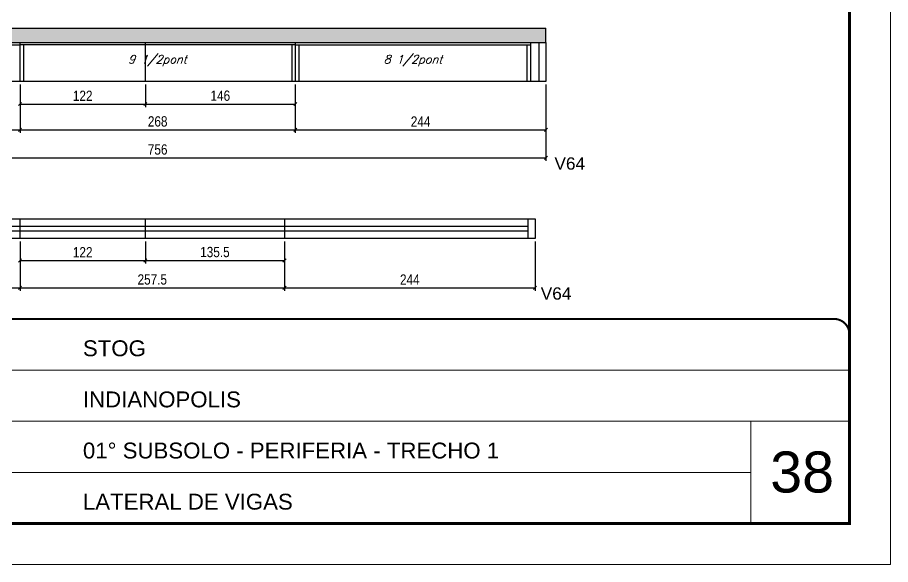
# Model space of a CAD drawing. Extents: x 0 to 6325, y 5574 to 19307.
# Drawn here: x 2220 to 3070, y 6723 to 7256 of the extents above; entities that cross this region are included whole.
import ezdxf

# ---------------------------------------------------------------- set-up
doc = ezdxf.new("R2010")
doc.units = 0
doc.linetypes.add('CONTINUO', pattern=[0])
doc.linetypes.add('DASHED', pattern=[0.75, 0.5, -0.25])
for name, color, linetype in [('1', 1, 'Continuous'), ('5', 5, 'Continuous'), ('COTA', 241, 'Continuous'), ('Painéis', 200, 'Continuous'), ('SARR_2.2x7', 40, 'Continuous'), ('SARR_3.5x7', 81, 'Continuous'), ('texto', 7, 'Continuous')]:
    doc.layers.add(name, color=color, linetype=linetype)
for name, color, linetype, lineweight in [('CARIMBO', 255, 'Continuous', 9), ('Folhas', 255, 'Continuous', 9), ('SARRAFO DE PRESSAO', 251, 'DASHED', 9)]:
    doc.layers.add(name, color=color, linetype=linetype, lineweight=lineweight)
doc.styles.add('arial', font='arial.ttf')
doc.styles.add('COTA TECNICA', font='techl___.ttf', dxfattribs={"height": 10})
doc.styles.add('Romans', font='romans.shx')
doc.styles.get("Standard").update_dxf_attribs({"font": 'arial.ttf'})
doc.dimstyles.new('PAINEL', dxfattribs={"dimtxt": 10, "dimasz": 3, "dimexe": 3, "dimexo": 3, "dimgap": 3, "dimtad": 1, "dimdec": 1, "dimzin": 12, "dimdsep": 46, "dimtxsty": 'COTA TECNICA', "dimblk1": 'OBLIQUE', "dimblk2": 'OBLIQUE', "dimsah": 1, "dimcen": 0.9, "dimclrd": 4, "dimclre": 4, "dimclrt": 240, "dimadec": 1, "dimazin": 3, "dimtfac": 1, "dimtdec": 1, "dimtmove": 0, "dimatfit": 3, "dimfxl": 1, "dimtolj": 1, "dimtzin": 12, "dimarcsym": 0})

# ---------------------------------------------------------------- blocks, each defined once
blk = doc.blocks.new('9999999999')
at = {"color": 30, "linetype": 'CONTINUO'}
for p, q in [((98564.56, 34379.64), (99583.98, 34379.64)), ((98564.56, 34329.83), (99487.98, 34329.83)), ((99583.98, 34329.83), (99487.98, 34329.83)), ((99487.98, 34329.83), (99487.98, 34230.21)), ((98564.56, 34280.02), (99487.98, 34280.02))]:
    blk.add_line(p, q, dxfattribs=at)
at = {"color": 30, "linetype": 'CONTINUO', "const_width": 2}
blk.add_lwpolyline([(99583.98, 34230.21), (99583.98, 34414.45, 0.414214), (99568.98, 34429.45), (98228.98, 34429.45, 0.414214), (98213.98, 34414.45), (98213.98, 34245.21, 0.414214), (98228.98, 34230.21), (99583.98, 34230.21)], format="xyb", dxfattribs=at)
at = {"layer": 'Folhas'}
blk.add_lwpolyline([(98138.98, 34190.21), (99623.98, 34190.21), (99623.98, 35240.21), (98138.98, 35240.21)], close=True, dxfattribs=at)
at = {"layer": 'Folhas', "color": 30, "const_width": 3}
blk.add_lwpolyline([(98213.98, 34230.21), (99583.98, 34230.21), (99583.98, 35200.21), (98213.98, 35200.21)], close=True, dxfattribs=at)
at = {"color": 7, "linetype": 'Continuous', "ltscale": 5, "style": 'arial'}
for s, height, p in [('STOG', 15.483, (98837.68, 34393.13)), ('INDIANOPOLIS', 15.4829, (98837.68, 34343.32)), ('01° SUBSOLO - PERIFERIA - TRECHO 1', 15.4829, (98837.68, 34293.51)), ('LATERAL DE VIGAS', 15.4829, (98837.68, 34243.7))]:
    blk.add_text(s, height=height, dxfattribs=at).set_placement(p)
blk = doc.blocks.new('_Oblique')
at = {"layer": '1', "color": 0, "lineweight": -2}
blk.add_line((-0.5, -0.5), (0.5, 0.5), dxfattribs=at)
blk = doc.blocks.new('*D4101')
at = {"layer": 'COTA', "color": 4, "lineweight": -2, "transparency": 16777216}
for p, q in [((1978.47, 7190.32), (1978.47, 7143.26)), ((2222.47, 7190.32), (2222.47, 7143.26)), ((1978.47, 7146.26), (2222.47, 7146.26))]:
    blk.add_line(p, q, dxfattribs=at)
at = {"layer": 'Defpoints', "color": 0, "transparency": 16777216}
for p in [(1978.47, 7193.32), (2222.47, 7193.32), (2222.47, 7146.26)]:
    blk.add_point(p, dxfattribs=at)
at = {"layer": 'COTA', "color": 4, "lineweight": -2, "transparency": 16777216, "xscale": 3, "yscale": 3, "zscale": 3, "rotation": 180}
blk.add_blockref('_Oblique', (1978.47, 7146.26), dxfattribs=at)
at = {"layer": 'COTA', "color": 4, "lineweight": -2, "transparency": 16777216, "xscale": 3, "yscale": 3, "zscale": 3}
blk.add_blockref('_Oblique', (2222.47, 7146.26), dxfattribs=at)
at = {"layer": 'COTA', "color": 240, "transparency": 16777216, "insert": (2100.47, 7154.34), "char_height": 10, "attachment_point": 5, "style": 'COTA TECNICA'}
blk.add_mtext('\\A1;244', dxfattribs=at)
blk = doc.blocks.new('*D4102')
at = {"layer": 'COTA', "color": 4, "lineweight": -2, "transparency": 16777216}
for p, q in [((2222.47, 7190.32), (2222.47, 7143.26)), ((2490.47, 7190.32), (2490.47, 7143.26)), ((2222.47, 7146.26), (2490.47, 7146.26))]:
    blk.add_line(p, q, dxfattribs=at)
at = {"layer": 'Defpoints', "color": 0, "transparency": 16777216}
for p in [(2222.47, 7193.32), (2490.47, 7193.32), (2490.47, 7146.26)]:
    blk.add_point(p, dxfattribs=at)
at = {"layer": 'COTA', "color": 4, "lineweight": -2, "transparency": 16777216, "xscale": 3, "yscale": 3, "zscale": 3, "rotation": 180}
blk.add_blockref('_Oblique', (2222.47, 7146.26), dxfattribs=at)
at = {"layer": 'COTA', "color": 4, "lineweight": -2, "transparency": 16777216, "xscale": 3, "yscale": 3, "zscale": 3}
blk.add_blockref('_Oblique', (2490.47, 7146.26), dxfattribs=at)
at = {"layer": 'COTA', "color": 240, "transparency": 16777216, "insert": (2356.47, 7154.39), "char_height": 10, "attachment_point": 5, "style": 'COTA TECNICA'}
blk.add_mtext('\\A1;268', dxfattribs=at)
blk = doc.blocks.new('*D4103')
at = {"layer": 'COTA', "color": 4, "lineweight": -2, "transparency": 16777216}
for p, q in [((2490.47, 7190.32), (2490.47, 7143.26)), ((2734.47, 7190.32), (2734.47, 7143.26)), ((2490.47, 7146.26), (2734.47, 7146.26))]:
    blk.add_line(p, q, dxfattribs=at)
at = {"layer": 'Defpoints', "color": 0, "transparency": 16777216}
for p in [(2490.47, 7193.32), (2734.47, 7193.32), (2734.47, 7146.26)]:
    blk.add_point(p, dxfattribs=at)
at = {"layer": 'COTA', "color": 4, "lineweight": -2, "transparency": 16777216, "xscale": 3, "yscale": 3, "zscale": 3, "rotation": 180}
blk.add_blockref('_Oblique', (2490.47, 7146.26), dxfattribs=at)
at = {"layer": 'COTA', "color": 4, "lineweight": -2, "transparency": 16777216, "xscale": 3, "yscale": 3, "zscale": 3}
blk.add_blockref('_Oblique', (2734.47, 7146.26), dxfattribs=at)
at = {"layer": 'COTA', "color": 240, "transparency": 16777216, "insert": (2612.47, 7154.34), "char_height": 10, "attachment_point": 5, "style": 'COTA TECNICA'}
blk.add_mtext('\\A1;244', dxfattribs=at)
blk = doc.blocks.new('*D4104')
at = {"layer": 'COTA', "color": 4, "lineweight": -2, "transparency": 16777216}
for p, q in [((1978.47, 7190.32), (1978.47, 7115.96)), ((2734.47, 7190.32), (2734.47, 7115.96)), ((1978.47, 7118.96), (2734.47, 7118.96))]:
    blk.add_line(p, q, dxfattribs=at)
at = {"layer": 'Defpoints', "color": 0, "transparency": 16777216}
for p in [(1978.47, 7193.32), (2734.47, 7193.32), (2734.47, 7118.96)]:
    blk.add_point(p, dxfattribs=at)
at = {"layer": 'COTA', "color": 4, "lineweight": -2, "transparency": 16777216, "xscale": 3, "yscale": 3, "zscale": 3, "rotation": 180}
blk.add_blockref('_Oblique', (1978.47, 7118.96), dxfattribs=at)
at = {"layer": 'COTA', "color": 4, "lineweight": -2, "transparency": 16777216, "xscale": 3, "yscale": 3, "zscale": 3}
blk.add_blockref('_Oblique', (2734.47, 7118.96), dxfattribs=at)
at = {"layer": 'COTA', "color": 240, "transparency": 16777216, "insert": (2356.47, 7127.07), "char_height": 10, "attachment_point": 5, "style": 'COTA TECNICA'}
blk.add_mtext('\\A1;756', dxfattribs=at)
blk = doc.blocks.new('*D4105')
at = {"layer": 'COTA', "color": 4, "lineweight": -2, "transparency": 16777216}
for p, q in [((2222.47, 7190.32), (2222.47, 7168.35)), ((2344.47, 7190.32), (2344.47, 7168.35)), ((2222.47, 7171.35), (2344.47, 7171.35))]:
    blk.add_line(p, q, dxfattribs=at)
at = {"layer": 'Defpoints', "color": 0, "transparency": 16777216}
for p in [(2222.47, 7193.32), (2344.47, 7193.32), (2344.47, 7171.35)]:
    blk.add_point(p, dxfattribs=at)
at = {"layer": 'COTA', "color": 4, "lineweight": -2, "transparency": 16777216, "xscale": 3, "yscale": 3, "zscale": 3, "rotation": 180}
blk.add_blockref('_Oblique', (2222.47, 7171.35), dxfattribs=at)
at = {"layer": 'COTA', "color": 4, "lineweight": -2, "transparency": 16777216, "xscale": 3, "yscale": 3, "zscale": 3}
blk.add_blockref('_Oblique', (2344.47, 7171.35), dxfattribs=at)
at = {"layer": 'COTA', "color": 240, "transparency": 16777216, "insert": (2283.47, 7179.41), "char_height": 10, "attachment_point": 5, "style": 'COTA TECNICA'}
blk.add_mtext('\\A1;122', dxfattribs=at)
blk = doc.blocks.new('*D2931')
at = {"layer": 'COTA', "color": 4, "lineweight": -2, "transparency": 16777216}
for p, q in [((2344.47, 7190.32), (2344.47, 7168.35)), ((2490.47, 7190.32), (2490.47, 7168.35)), ((2344.47, 7171.35), (2490.47, 7171.35))]:
    blk.add_line(p, q, dxfattribs=at)
at = {"layer": 'Defpoints', "color": 0, "transparency": 16777216}
for p in [(2344.47, 7193.32), (2490.47, 7193.32), (2490.47, 7171.35)]:
    blk.add_point(p, dxfattribs=at)
at = {"layer": 'COTA', "color": 4, "lineweight": -2, "transparency": 16777216, "xscale": 3, "yscale": 3, "zscale": 3, "rotation": 180}
blk.add_blockref('_Oblique', (2344.47, 7171.35), dxfattribs=at)
at = {"layer": 'COTA', "color": 4, "lineweight": -2, "transparency": 16777216, "xscale": 3, "yscale": 3, "zscale": 3}
blk.add_blockref('_Oblique', (2490.47, 7171.35), dxfattribs=at)
at = {"layer": 'COTA', "color": 240, "transparency": 16777216, "insert": (2417.47, 7179.45), "char_height": 10, "attachment_point": 5, "style": 'COTA TECNICA'}
blk.add_mtext('\\A1;146', dxfattribs=at)
blk = doc.blocks.new('*D4106')
at = {"layer": 'COTA', "color": 4, "lineweight": -2, "transparency": 16777216}
for p, q in [((1978.47, 7037.5), (1978.47, 6989.34)), ((2222.47, 7037.5), (2222.47, 6989.34)), ((1978.47, 6992.34), (2222.47, 6992.34))]:
    blk.add_line(p, q, dxfattribs=at)
at = {"layer": 'Defpoints', "color": 0, "transparency": 16777216}
for p in [(1978.47, 7040.5), (2222.47, 7040.5), (2222.47, 6992.34)]:
    blk.add_point(p, dxfattribs=at)
at = {"layer": 'COTA', "color": 4, "lineweight": -2, "transparency": 16777216, "xscale": 3, "yscale": 3, "zscale": 3, "rotation": 180}
blk.add_blockref('_Oblique', (1978.47, 6992.34), dxfattribs=at)
at = {"layer": 'COTA', "color": 4, "lineweight": -2, "transparency": 16777216, "xscale": 3, "yscale": 3, "zscale": 3}
blk.add_blockref('_Oblique', (2222.47, 6992.34), dxfattribs=at)
at = {"layer": 'COTA', "color": 240, "transparency": 16777216, "insert": (2100.47, 7000.41), "char_height": 10, "attachment_point": 5, "style": 'COTA TECNICA'}
blk.add_mtext('\\A1;244', dxfattribs=at)
blk = doc.blocks.new('*D4107')
at = {"layer": 'COTA', "color": 4, "lineweight": -2, "transparency": 16777216}
for p, q in [((2222.47, 7037.5), (2222.47, 6989.34)), ((2479.97, 7037.5), (2479.97, 6989.34)), ((2222.47, 6992.34), (2479.97, 6992.34))]:
    blk.add_line(p, q, dxfattribs=at)
at = {"layer": 'Defpoints', "color": 0, "transparency": 16777216}
for p in [(2222.47, 7040.5), (2479.97, 7040.5), (2479.97, 6992.34)]:
    blk.add_point(p, dxfattribs=at)
at = {"layer": 'COTA', "color": 4, "lineweight": -2, "transparency": 16777216, "xscale": 3, "yscale": 3, "zscale": 3, "rotation": 180}
blk.add_blockref('_Oblique', (2222.47, 6992.34), dxfattribs=at)
at = {"layer": 'COTA', "color": 4, "lineweight": -2, "transparency": 16777216, "xscale": 3, "yscale": 3, "zscale": 3}
blk.add_blockref('_Oblique', (2479.97, 6992.34), dxfattribs=at)
at = {"layer": 'COTA', "color": 240, "transparency": 16777216, "insert": (2351.22, 7000.45), "char_height": 10, "attachment_point": 5, "style": 'COTA TECNICA'}
blk.add_mtext('\\A1;257.5', dxfattribs=at)
blk = doc.blocks.new('*D4108')
at = {"layer": 'COTA', "color": 4, "lineweight": -2, "transparency": 16777216}
for p, q in [((2479.97, 7037.5), (2479.97, 6989.34)), ((2723.97, 7037.5), (2723.97, 6989.34)), ((2479.97, 6992.34), (2723.97, 6992.34))]:
    blk.add_line(p, q, dxfattribs=at)
at = {"layer": 'Defpoints', "color": 0, "transparency": 16777216}
for p in [(2479.97, 7040.5), (2723.97, 7040.5), (2723.97, 6992.34)]:
    blk.add_point(p, dxfattribs=at)
at = {"layer": 'COTA', "color": 4, "lineweight": -2, "transparency": 16777216, "xscale": 3, "yscale": 3, "zscale": 3, "rotation": 180}
blk.add_blockref('_Oblique', (2479.97, 6992.34), dxfattribs=at)
at = {"layer": 'COTA', "color": 4, "lineweight": -2, "transparency": 16777216, "xscale": 3, "yscale": 3, "zscale": 3}
blk.add_blockref('_Oblique', (2723.97, 6992.34), dxfattribs=at)
at = {"layer": 'COTA', "color": 240, "transparency": 16777216, "insert": (2601.97, 7000.41), "char_height": 10, "attachment_point": 5, "style": 'COTA TECNICA'}
blk.add_mtext('\\A1;244', dxfattribs=at)
blk = doc.blocks.new('*D4095')
at = {"layer": 'COTA', "color": 4, "lineweight": -2, "transparency": 16777216}
for p, q in [((2222.47, 7037.5), (2222.47, 7015.96)), ((2344.47, 7037.5), (2344.47, 7015.96)), ((2222.47, 7018.96), (2344.47, 7018.96))]:
    blk.add_line(p, q, dxfattribs=at)
at = {"layer": 'Defpoints', "color": 0, "transparency": 16777216}
for p in [(2222.47, 7040.5), (2344.47, 7040.5), (2344.47, 7018.96)]:
    blk.add_point(p, dxfattribs=at)
at = {"layer": 'COTA', "color": 4, "lineweight": -2, "transparency": 16777216, "xscale": 3, "yscale": 3, "zscale": 3, "rotation": 180}
blk.add_blockref('_Oblique', (2222.47, 7018.96), dxfattribs=at)
at = {"layer": 'COTA', "color": 4, "lineweight": -2, "transparency": 16777216, "xscale": 3, "yscale": 3, "zscale": 3}
blk.add_blockref('_Oblique', (2344.47, 7018.96), dxfattribs=at)
at = {"layer": 'COTA', "color": 240, "transparency": 16777216, "insert": (2283.47, 7027.02), "char_height": 10, "attachment_point": 5, "style": 'COTA TECNICA'}
blk.add_mtext('\\A1;122', dxfattribs=at)
blk = doc.blocks.new('*D2905')
at = {"layer": 'COTA', "color": 4, "lineweight": -2, "transparency": 16777216}
for p, q in [((2344.47, 7037.5), (2344.47, 7015.96)), ((2479.97, 7037.5), (2479.97, 7015.96)), ((2344.47, 7018.96), (2479.97, 7018.96))]:
    blk.add_line(p, q, dxfattribs=at)
at = {"layer": 'Defpoints', "color": 0, "transparency": 16777216}
for p in [(2344.47, 7040.5), (2479.97, 7040.5), (2479.97, 7018.96)]:
    blk.add_point(p, dxfattribs=at)
at = {"layer": 'COTA', "color": 4, "lineweight": -2, "transparency": 16777216, "xscale": 3, "yscale": 3, "zscale": 3, "rotation": 180}
blk.add_blockref('_Oblique', (2344.47, 7018.96), dxfattribs=at)
at = {"layer": 'COTA', "color": 4, "lineweight": -2, "transparency": 16777216, "xscale": 3, "yscale": 3, "zscale": 3}
blk.add_blockref('_Oblique', (2479.97, 7018.96), dxfattribs=at)
at = {"layer": 'COTA', "color": 240, "transparency": 16777216, "insert": (2412.22, 7027.18), "char_height": 10, "attachment_point": 5, "style": 'COTA TECNICA'}
blk.add_mtext('\\A1;135.5', dxfattribs=at)

msp = doc.modelspace()

# ---------------------------------------------------------------- hatches: boundary and pattern name
at = {"layer": 'COTA'}
h = msp.add_hatch(dxfattribs=at)
h.set_pattern_fill('AR-CONC', color=256, scale=0.03)
h.set_pattern_definition([(50, (1715.6012, 1046.6375), (5.46554, -0.4781726), [0.5715, -6.2865]), (355, (1715.601, 1046.6375), (-1.0573026, 5.7317054), [0.4572, -5.0292175]), (100.45144, (1716.0567, 1046.5977), (4.4082374, 5.2535326), [0.4857003, -5.3427073]), (46.1842, (1715.601, 1048.1615), (8.132371, -1.26127), [0.85725, -9.42975]), (96.63556, (1716.279, 1048.0564), (7.122124, 7.422784), [0.728551, -8.014068]), (351.18415, (1715.601, 1048.1615), (7.122124, 7.422784), [0.685799, -7.543792]), (21, (1716.3632, 1047.7805), (4.5484317, -3.067956), [0.5715, -6.2865]), (326, (1716.363, 1047.7805), (1.854061, 5.525639), [0.4572, -5.0292]), (71.451445, (1716.7423, 1047.525), (6.4024926, 2.457683), [0.4857003, -5.342698]), (37.5, (1715.6012, 1046.6375), (0.0926581, 2.53665117), [0, -4.96824, 0, -5.1054, 0, -5.04825]), (7.5, (1715.6012, 1046.6375), (2.0045899, 3.0054172), [0, -2.91084, 0, -4.85394, 0, -1.92405]), (327.5, (1713.902, 1046.6375), (4.06771786, -0.1718623), [0, -1.905, 0, -5.9436, 0, -7.8867]), (317.5, (1713.14, 1046.6375), (4.4438754, 0.7627947), [0, -2.4765, 0, -3.94716, 0, -5.6007])])
h.paths.add_polyline_path([(2733.97, 7245.22), (1978.47, 7245.22), (1978.47, 7231.22), (2733.97, 7231.22)])

# ---------------------------------------------------------------- linework, layer by layer
for p in [(1978.47, 7245.22), (2734.47, 7231.22)]:
    msp.add_line(p, (2734.47, 7245.22), dxfattribs=at)
at = {"layer": 'Painéis', "linetype": 'ByBlock'}
for p, q in [((1978.47, 7231.22), (2734.47, 7231.22)), ((2222.47, 7193.32), (2222.47, 7231.22)), ((2344.47, 7193.32), (2344.47, 7231.22)), ((2490.47, 7231.22), (2490.47, 7193.32)), ((2734.47, 7231.22), (2734.47, 7193.32)), ((2734.47, 7193.32), (1978.47, 7193.32)), ((1978.47, 7059.5), (2723.97, 7059.5)), ((2222.47, 7040.5), (2222.47, 7059.5)), ((2344.47, 7040.5), (2344.47, 7059.5)), ((2479.97, 7059.5), (2479.97, 7040.5)), ((2723.97, 7059.5), (2723.97, 7040.5)), ((2723.97, 7040.5), (1978.47, 7040.5))]:
    msp.add_line(p, q, dxfattribs=at)
at = {"layer": 'SARR_2.2x7', "linetype": 'Continuous'}
for p, q in [((1993.47, 7229.02), (2222.47, 7229.02)), ((2490.47, 7229.02), (2222.47, 7229.02)), ((2490.47, 7229.02), (2719.47, 7229.02)), ((2727.47, 7231.22), (2727.47, 7193.32)), ((2716.97, 7059.5), (2716.97, 7040.5)), ((1985.47, 7052.5), (2222.47, 7052.5)), ((2222.47, 7047.5), (1985.47, 7047.5)), ((2222.47, 7052.5), (2479.97, 7052.5)), ((2479.97, 7047.5), (2222.47, 7047.5)), ((2479.97, 7052.5), (2716.97, 7052.5)), ((2716.97, 7047.5), (2479.97, 7047.5))]:
    msp.add_line(p, q, dxfattribs=at)
at = {"layer": 'SARR_3.5x7'}
for p, q in [((2225.97, 7229.02), (2225.97, 7193.32)), ((2486.97, 7229.02), (2486.97, 7193.32)), ((2493.97, 7229.02), (2493.97, 7193.32)), ((2715.97, 7229.02), (2715.97, 7193.32)), ((2719.47, 7231.22), (2719.47, 7193.32))]:
    msp.add_line(p, q, dxfattribs=at)

# ---------------------------------------------------------------- block references
at = {"layer": 'SARRAFO DE PRESSAO', "color": 6, "linetype": 'ByBlock'}
msp.add_blockref('9999999999', (-96553.98, -27467.38), dxfattribs=at)

# ---------------------------------------------------------------- texts
at = {"layer": '5', "linetype": 'Continuous'}
for p in [(2742.79, 7107.46), (2729.44, 6980.84)]:
    msp.add_text('V64', height=12, rotation=0.00004, dxfattribs=at).set_placement(p)
at = {"layer": 'CARIMBO', "style": 'arial'}
msp.add_text('38', height=40, dxfattribs=at).set_placement((2952.86, 6792.97))
at = {"layer": 'texto', "color": 2, "char_height": 8, "attachment_point": 5, "style": 'Romans'}
for s, insert in [('{\\Q19;\\C256;9 1/2pont}', (2356.22, 7213.63)), ('{\\Q19;\\C256;8 1/2pont}', (2604.97, 7213.63))]:
    msp.add_mtext(s, dxfattribs=dict(at, insert=insert))

# ---------------------------------------------------------------- dimensions: what is measured, and where the dimension line sits
at = {"layer": 'COTA'}
for base, p1, p2, picture, middle in [((2222.47, 7146.26), (1978.47, 7193.32), (2222.47, 7193.32), '*D4101', (2100.47, 7154.34)), ((2734.47, 7118.96), (1978.47, 7193.32), (2734.47, 7193.32), '*D4104', (2356.47, 7127.07)), ((2490.47, 7146.26), (2222.47, 7193.32), (2490.47, 7193.32), '*D4102', (2356.47, 7154.39)), ((2344.47, 7171.35), (2222.47, 7193.32), (2344.47, 7193.32), '*D4105', (2283.47, 7179.41)), ((2490.47, 7171.35), (2344.47, 7193.32), (2490.47, 7193.32), '*D2931', (2417.47, 7179.45)), ((2734.47, 7146.26), (2490.47, 7193.32), (2734.47, 7193.32), '*D4103', (2612.47, 7154.34)), ((2222.47, 6992.34), (1978.47, 7040.5), (2222.47, 7040.5), '*D4106', (2100.47, 7000.41)), ((2479.97, 6992.34), (2222.47, 7040.5), (2479.97, 7040.5), '*D4107', (2351.22, 7000.45)), ((2344.47, 7018.96), (2222.47, 7040.5), (2344.47, 7040.5), '*D4095', (2283.47, 7027.02)), ((2479.97, 7018.96), (2344.47, 7040.5), (2479.97, 7040.5), '*D2905', (2412.22, 7027.18)), ((2723.97, 6992.34), (2479.97, 7040.5), (2723.97, 7040.5), '*D4108', (2601.97, 7000.41))]:
    dim = msp.add_linear_dim(base=base, p1=p1, p2=p2, dimstyle='PAINEL', dxfattribs=at)
    dim.commit()
    dim.dimension.update_dxf_attribs({"geometry": picture, "text_midpoint": middle})

doc.saveas('drawing.dxf')
